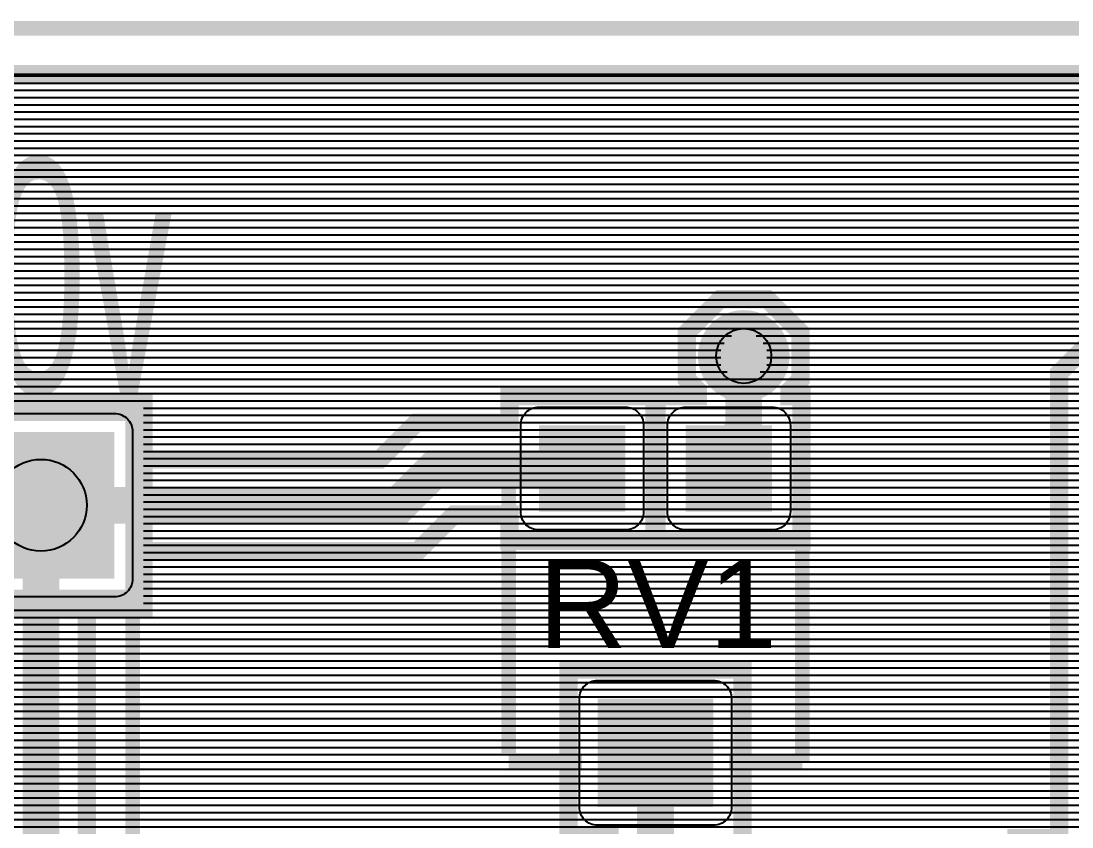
# Model space of a CAD drawing. Header units: inches. Extents: x -1.68 to 1.68, y -1.15 to 1.15.
# Drawn here: x -0.933 to -0.36, y 0.712 to 1.151 of the extents above; entities that cross this region are included whole.
import ezdxf

# ---------------------------------------------------------------- set-up
doc = ezdxf.new("R2010")
doc.units = ezdxf.units.IN
doc.layers.get('0').update_dxf_attribs({"linetype": 'CONTINUOUS'})

# ---------------------------------------------------------------- blocks, each defined once
blk = doc.blocks.new('RPAD')
blk.add_trace([(-0.5, -0.5), (-0.5, 0.5), (0.5, -0.5), (0.5, 0.5)])
blk = doc.blocks.new('EPAD')
at = {"const_width": 0.5}
blk.add_lwpolyline([(-0.25, 0, 1), (0.25, 0, 1)], format="xyb", close=True, dxfattribs=at)

msp = doc.modelspace()

# ---------------------------------------------------------------- linework, layer by layer
for points, const_width in [([(-1.6775, -1.1475), (1.6775, -1.1475), (1.6775, 1.1475), (-1.6775, 1.1475), (-1.6775, -1.1475)], 0.008), ([(-1.6775, -1.1475), (1.6775, -1.1475), (1.6775, 1.1475), (-1.6775, 1.1475), (-1.6775, -1.1475)], 0.008), ([(-1.6775, -1.1475), (1.6775, -1.1475), (1.6775, 1.1475), (-1.6775, 1.1475), (-1.6775, -1.1475)], 0.008), ([(1.6525, -1.1225), (-1.518807, -1.1225), (-1.4765, -1.080193), (-1.4765, -1.004807), (-1.529807, -0.9515), (-1.605193, -0.9515), (-1.6525, -0.998807), (-1.6525, 0.993807), (-1.615193, 0.9565), (-1.539807, 0.9565), (-1.4865, 1.009807), (-1.4865, 1.085193), (-1.523807, 1.1225), (1.513807, 1.1225)], 0.01), ([(1.6525, -1.1225), (-1.518807, -1.1225), (-1.4765, -1.080193), (-1.4765, -1.004807), (-1.529807, -0.9515), (-1.605193, -0.9515), (-1.6525, -0.998807), (-1.6525, 0.993807), (-1.615193, 0.9565), (-1.539807, 0.9565), (-1.4865, 1.009807), (-1.4865, 1.085193), (-1.523807, 1.1225), (1.513807, 1.1225)], 0.01), ([(-0.50839, 0.981718), (-0.50839, 0.956037), (-0.51439, 0.950037), (-0.51439, 0.947), (-0.508, 0.947), (-0.508, 0.868), (-0.587, 0.868), (-0.587, 0.947), (-0.564389, 0.947), (-0.564389, 0.950037), (-0.570389, 0.956037), (-0.570389, 0.981718), (-0.55223, 0.999878), (-0.526549, 0.999878), (-0.50839, 0.981718)], 0.01), ([(-0.544567, 0.956378), (-0.534212, 0.956378), (-0.52689, 0.9637), (-0.52689, 0.974056), (-0.534212, 0.981378), (-0.544567, 0.981378), (-0.55189, 0.974056), (-0.55189, 0.9637), (-0.544567, 0.956378)], 0.01), ([(-0.934602, -0.061371), (-0.935368, 0.0815), (-1.0785, 0.0815), (-1.0785, 0.1935), (-0.9475, 0.1935), (-0.9475, 0.230335), (-0.932855, 0.24498), (-0.6635, 0.24498), (-0.6635, 0.5385), (-0.5515, 0.5385), (-0.5515, 0.24498), (-0.390665, 0.24498), (-0.390665, 0.70598), (-0.367539, 0.70598), (-0.367539, 0.959548), (-0.352894, 0.974193), (1.195374, 0.974193)], 0.01), ([(-0.5475, 0.9075), (-0.53939, 0.931), (-0.53939, 0.968878)], 0.02), ([(-1.0785, 0.9435), (-0.8665, 0.9435), (-0.8665, 0.9125), (-0.737855, 0.9125), (-0.717855, 0.9325), (-0.667, 0.9325), (-0.667, 0.947), (-0.588, 0.947), (-0.588, 0.868)], 0.01), ([(-0.8665, 0.8315), (-1.0785, 0.8315), (-1.0785, 0.9435), (-0.8665, 0.9435), (-0.8665, 0.8315)], 0.01), ([(-1.4725, 0.0875), (-0.8725, 0.0875), (-0.8725, 0.9375), (-1.4725, 0.9375), (-1.4725, 0.0875)], 0.008), ([(-1.4725, 0.0875), (-0.8725, 0.0875), (-0.8725, 0.9375), (-1.4725, 0.9375), (-1.4725, 0.0875)], 0.008), ([(-1.4725, 0.0875), (-0.8725, 0.0875), (-0.8725, 0.9375), (-1.4725, 0.9375), (-1.4725, 0.0875)], 0.008), ([(-1.0725, 0.8375), (-0.8725, 0.8375), (-0.8725, 0.9375), (-1.0725, 0.9375), (-1.0725, 0.8375)], 0.008), ([(-1.0725, 0.8375), (-0.8725, 0.8375), (-0.8725, 0.9375), (-1.0725, 0.9375), (-1.0725, 0.8375)], 0.008), ([(-1.0725, 0.8375), (-0.8725, 0.8375), (-0.8725, 0.9375), (-1.0725, 0.9375), (-1.0725, 0.8375)], 0.008), ([(-0.6275, 0.9075), (-0.7075, 0.9075), (-0.7275, 0.8875), (-0.9225, 0.8875)], 0.02), ([(-0.6675, 0.9075), (-0.6675, 0.7525)], 0.008), ([(-0.6675, 0.9075), (-0.6675, 0.7525)], 0.008), ([(-0.6675, 0.9075), (-0.6675, 0.7525)], 0.008), ([(-0.5075, 0.9075), (-0.5075, 0.7475)], 0.008), ([(-0.5075, 0.9075), (-0.5075, 0.7475)], 0.008), ([(-0.5075, 0.9075), (-0.5075, 0.7475)], 0.008), ([(-0.8125, 0.1625), (-0.8125, 0.3775), (-0.9225, 0.3775), (-0.9225, 0.8875)], 0.02), ([(-0.588, 0.868), (-0.667, 0.868), (-0.667, 0.8825), (-0.697145, 0.8825), (-0.717145, 0.8625), (-0.8665, 0.8625), (-0.8665, 0.8315), (-0.8975, 0.8315), (-0.8975, 0.402499), (-0.802145, 0.402499), (-0.7875, 0.387855), (-0.7875, 0.181341), (-0.7815, 0.175341), (-0.7815, 0.149659), (-0.799659, 0.1315), (-0.825341, 0.1315), (-0.8435, 0.149659), (-0.8435, 0.175341), (-0.8375, 0.181341), (-0.8375, 0.352501), (-0.932855, 0.352501), (-0.9475, 0.367145)], 0.01), ([(0.4375, -0.280531), (-1.025098, -0.280531), (-1.034863, -0.290296), (-1.034863, -0.353075), (-0.903863, -0.353075), (-0.903863, -0.465074), (-1.415862, -0.465074), (-1.415862, -0.353075), (-1.384862, -0.353075), (-1.384862, -0.124704), (-1.203288, 0.05687), (-0.800757, 0.05687), (-0.737322, 0.064644), (-0.732777, 0.631828), (-0.718845, 0.646204), (-0.708843, 0.646598), (-0.6125, 0.650392), (-0.6125, 0.707), (-0.635, 0.707), (-0.635, 0.798), (-0.54, 0.798), (-0.54, 0.707)], 0.01), ([(-1.359862, -0.409075), (-1.359862, -0.135059), (-1.192933, 0.03187), (-0.799232, 0.03187), (-0.7125, 0.0425), (-0.707859, 0.621618), (-0.5875, 0.626358), (-0.5875, 0.7525)], 0.02), ([(-0.6675, 0.7475), (-0.6275, 0.7475)], 0.008), ([(-0.6675, 0.7475), (-0.6275, 0.7475)], 0.008), ([(-0.6675, 0.7475), (-0.6275, 0.7475)], 0.008), ([(-0.5475, 0.7475), (-0.5075, 0.7475)], 0.008), ([(-0.5475, 0.7475), (-0.5075, 0.7475)], 0.008), ([(-0.5475, 0.7475), (-0.5075, 0.7475)], 0.008)]:
    msp.add_lwpolyline(points, dxfattribs=dict(const_width=const_width))
for points in [[(-1.523807, 1.1225), (1.513807, 1.1225)], [(-1.523807, 1.1225), (1.513807, 1.1225)], [(-1.522902, 1.121594), (1.512902, 1.121594)], [(-1.522902, 1.121594), (1.512902, 1.121594)], [(-1.518965, 1.117657), (1.508965, 1.117657)], [(-1.518965, 1.117657), (1.508965, 1.117657)], [(-1.515028, 1.11372), (1.505028, 1.11372)], [(-1.515028, 1.11372), (1.505028, 1.11372)], [(-1.511091, 1.109783), (1.501091, 1.109783)], [(-1.511091, 1.109783), (1.501091, 1.109783)], [(-1.507154, 1.105846), (1.497154, 1.105846)], [(-1.507154, 1.105846), (1.497154, 1.105846)], [(-1.503217, 1.101909), (1.493217, 1.101909)], [(-1.503217, 1.101909), (1.493217, 1.101909)], [(-1.499279, 1.097972), (1.48928, 1.097972)], [(-1.499279, 1.097972), (1.48928, 1.097972)], [(-1.495342, 1.094035), (1.485343, 1.094035)], [(-1.495342, 1.094035), (1.485343, 1.094035)], [(-1.491405, 1.090098), (1.481405, 1.090098)], [(-1.491405, 1.090098), (1.481405, 1.090098)], [(-1.487468, 1.086161), (1.477468, 1.086161)], [(-1.487468, 1.086161), (-0.197988, 1.086161)], [(-1.4865, 1.082224), (1.4765, 1.082224)], [(-1.4865, 1.082224), (-0.197988, 1.082224)], [(-1.4865, 1.078287), (1.4765, 1.078287)], [(-1.4865, 1.078287), (-0.197988, 1.078287)], [(-1.4865, 1.07435), (1.4765, 1.07435)], [(-1.4865, 1.07435), (-0.197988, 1.07435)], [(-1.4865, 1.070413), (1.4765, 1.070413)], [(-1.4865, 1.070413), (-0.197988, 1.070413)], [(-1.4865, 1.066476), (1.4765, 1.066476)], [(-1.4865, 1.066476), (-0.197988, 1.066476)], [(-1.4865, 1.062539), (1.4765, 1.062539)], [(-1.4865, 1.062539), (-0.197988, 1.062539)], [(-1.4865, 1.058602), (1.4765, 1.058602)], [(-1.4865, 1.058602), (-0.197988, 1.058602)], [(-1.4865, 1.054665), (1.4765, 1.054665)], [(-1.4865, 1.054665), (-0.197988, 1.054665)], [(-1.4865, 1.050728), (1.4765, 1.050728)], [(-1.4865, 1.050728), (-0.197988, 1.050728)], [(-1.4865, 1.046791), (1.4765, 1.046791)], [(-1.4865, 1.046791), (-0.197988, 1.046791)], [(-1.4865, 1.042854), (1.4765, 1.042854)], [(-1.4865, 1.042854), (-0.197988, 1.042854)], [(-1.4865, 1.038917), (1.4765, 1.038917)], [(-1.4865, 1.038917), (-0.197988, 1.038917)], [(-1.4865, 1.03498), (1.4765, 1.03498)], [(-1.4865, 1.03498), (-0.197988, 1.03498)], [(-1.4865, 1.031043), (1.4765, 1.031043)], [(-1.4865, 1.031043), (-0.197988, 1.031043)], [(-1.4865, 1.027106), (1.4765, 1.027106)], [(-1.4865, 1.027106), (-0.197988, 1.027106)], [(-1.4865, 1.023169), (1.4765, 1.023169)], [(-1.4865, 1.023169), (-0.197988, 1.023169)], [(-1.4865, 1.019232), (1.4765, 1.019232)], [(-1.4865, 1.019232), (-0.197988, 1.019232)], [(-1.4865, 1.015295), (1.4765, 1.015295)], [(-1.4865, 1.015295), (-0.197988, 1.015295)], [(-1.4865, 1.011358), (1.4765, 1.011358)], [(-1.4865, 1.011358), (-0.197988, 1.011358)], [(-1.492823, 1.003484), (1.482823, 1.003484)], [(-1.492823, 1.003484), (-0.197988, 1.003484)], [(-1.488886, 1.007421), (1.478886, 1.007421)], [(-1.488886, 1.007421), (-0.197988, 1.007421)], [(-1.49676, 0.999547), (1.48676, 0.999547)], [(-1.49676, 0.999547), (-0.552561, 0.999547)], [(-0.526219, 0.999547), (-0.197988, 0.999547)], [(-1.504634, 0.991673), (1.494634, 0.991673)], [(-1.504634, 0.991673), (-0.560435, 0.991673)], [(-1.500697, 0.99561), (1.490697, 0.99561)], [(-1.500697, 0.99561), (-0.556498, 0.99561)], [(-0.522282, 0.99561), (-0.197988, 0.99561)], [(-0.518345, 0.991673), (-0.197988, 0.991673)], [(-1.508571, 0.987736), (1.498571, 0.987736)], [(-1.508571, 0.987736), (-0.564372, 0.987736)], [(-0.514408, 0.987736), (-0.197988, 0.987736)], [(-1.516445, 0.979862), (-0.546083, 0.979862)], [(-1.516445, 0.979862), (-0.570389, 0.979862)], [(-1.512508, 0.983799), (1.502508, 0.983799)], [(-1.512508, 0.983799), (-0.568309, 0.983799)], [(-0.532696, 0.979862), (1.506445, 0.979862)], [(-0.510471, 0.983799), (-0.197988, 0.983799)], [(-0.50839, 0.979862), (-0.197988, 0.979862)], [(-1.520382, 0.975925), (-0.55002, 0.975925)], [(-1.520382, 0.975925), (-0.570389, 0.975925)], [(-0.528759, 0.975925), (1.510382, 0.975925)], [(-0.50839, 0.975925), (-0.197988, 0.975925)], [(-1.524319, 0.971988), (-0.55189, 0.971988)], [(-1.524319, 0.971988), (-0.570389, 0.971988)], [(-0.52689, 0.971988), (-0.355098, 0.971988)], [(-0.50839, 0.971988), (-0.197988, 0.971988)], [(-1.532193, 0.964114), (-0.55189, 0.964114)], [(-1.532193, 0.964114), (-0.570389, 0.964114)], [(-1.528256, 0.968051), (-0.55189, 0.968051)], [(-1.528256, 0.968051), (-0.570389, 0.968051)], [(-0.52689, 0.968051), (-0.359035, 0.968051)], [(-0.52689, 0.964114), (-0.362972, 0.964114)], [(-0.50839, 0.968051), (-0.197988, 0.968051)], [(-0.50839, 0.964114), (-0.197988, 0.964114)], [(-1.53613, 0.960177), (-0.548367, 0.960177)], [(-1.53613, 0.960177), (-0.570389, 0.960177)], [(-0.530413, 0.960177), (-0.366909, 0.960177)], [(-0.50839, 0.960177), (-0.197988, 0.960177)], [(-1.6525, 0.95624), (-0.367539, 0.95624)], [(-1.6525, 0.95624), (-0.570389, 0.95624)], [(-1.6525, 0.952303), (-0.367539, 0.952303)], [(-1.6525, 0.952303), (-0.566655, 0.952303)], [(-0.512124, 0.952303), (-0.197988, 0.952303)], [(-0.50839, 0.95624), (-0.197988, 0.95624)], [(-1.6525, 0.948366), (-0.367539, 0.948366)], [(-1.6525, 0.948366), (-0.564389, 0.948366)], [(-0.51439, 0.948366), (-0.197988, 0.948366)], [(-1.6525, 0.944429), (-0.367539, 0.944429)], [(-1.6525, 0.944429), (-0.667, 0.944429)], [(-0.8665, 0.940492), (-0.367539, 0.940492)], [(-0.8665, 0.940492), (-0.667, 0.940492)], [(-0.588, 0.944429), (-0.587, 0.944429)], [(-0.588, 0.940492), (-0.587, 0.940492)], [(-0.508, 0.944429), (-0.197988, 0.944429)], [(-0.508, 0.940492), (-0.197988, 0.940492)], [(-0.9625, 0.9375), (-0.8825, 0.9375), (-0.881461, 0.93745), (-0.880455, 0.937301), (-0.879489, 0.937059), (-0.878565, 0.936728), (-0.877688, 0.936314), (-0.876864, 0.935819), (-0.876096, 0.93525), (-0.875391, 0.934609), (-0.87475, 0.933903), (-0.874181, 0.933136), (-0.873687, 0.932312), (-0.873272, 0.931435), (-0.872941, 0.930511), (-0.872699, 0.929545), (-0.87255, 0.928539), (-0.8725, 0.9275), (-0.8725, 0.8475), (-0.87255, 0.846461), (-0.872699, 0.845456), (-0.872941, 0.844489), (-0.873272, 0.843565), (-0.873687, 0.842688), (-0.874181, 0.841864), (-0.87475, 0.841097), (-0.875391, 0.840391), (-0.876096, 0.83975), (-0.876864, 0.839181), (-0.877688, 0.838686), (-0.878565, 0.838272), (-0.879489, 0.837941), (-0.880455, 0.837699), (-0.881461, 0.83755), (-0.8825, 0.8375), (-0.9625, 0.8375)], [(-0.8665, 0.936555), (-0.367539, 0.936555)], [(-0.8665, 0.936555), (-0.667, 0.936555)], [(-0.588, 0.936555), (-0.587, 0.936555)], [(-0.508, 0.936555), (-0.197988, 0.936555)], [(-0.8665, 0.932618), (-0.367539, 0.932618)], [(-0.8665, 0.932618), (-0.667, 0.932618)], [(-0.8665, 0.928681), (-0.367539, 0.928681)], [(-0.8665, 0.928681), (-0.721673, 0.928681)], [(-0.588, 0.932618), (-0.587, 0.932618)], [(-0.588, 0.928681), (-0.587, 0.928681)], [(-0.508, 0.932618), (-0.197988, 0.932618)], [(-0.508, 0.928681), (-0.197988, 0.928681)], [(-0.8665, 0.924744), (-0.367539, 0.924744)], [(-0.8665, 0.924744), (-0.72561, 0.924744)], [(-0.588, 0.924744), (-0.587, 0.924744)], [(-0.508, 0.924744), (-0.197988, 0.924744)], [(-0.8665, 0.920807), (-0.367539, 0.920807)], [(-0.8665, 0.920807), (-0.729547, 0.920807)], [(-0.8665, 0.91687), (-0.367539, 0.91687)], [(-0.8665, 0.91687), (-0.733484, 0.91687)], [(-0.588, 0.920807), (-0.587, 0.920807)], [(-0.588, 0.91687), (-0.587, 0.91687)], [(-0.508, 0.920807), (-0.197988, 0.920807)], [(-0.508, 0.91687), (-0.197988, 0.91687)], [(-0.8665, 0.912933), (-0.367539, 0.912933)], [(-0.8665, 0.912933), (-0.737421, 0.912933)], [(-0.588, 0.912933), (-0.587, 0.912933)], [(-0.508, 0.912933), (-0.197988, 0.912933)], [(-0.8665, 0.908996), (-0.367539, 0.908996)], [(-0.588, 0.908996), (-0.587, 0.908996)], [(-0.508, 0.908996), (-0.197988, 0.908996)], [(-0.8665, 0.905059), (-0.367539, 0.905059)], [(-0.8665, 0.901122), (-0.367539, 0.901122)], [(-0.588, 0.905059), (-0.587, 0.905059)], [(-0.588, 0.901122), (-0.587, 0.901122)], [(-0.508, 0.905059), (-0.197988, 0.905059)], [(-0.508, 0.901122), (0.454906, 0.901122)], [(-0.8665, 0.897185), (-0.367539, 0.897185)], [(-0.588, 0.897185), (-0.587, 0.897185)], [(-0.508, 0.897185), (0.454906, 0.897185)], [(-0.8665, 0.893248), (-0.367539, 0.893248)], [(-0.8665, 0.889311), (-0.367539, 0.889311)], [(-0.588, 0.893248), (-0.587, 0.893248)], [(-0.588, 0.889311), (-0.587, 0.889311)], [(-0.508, 0.893248), (0.454906, 0.893248)], [(-0.508, 0.889311), (0.454906, 0.889311)], [(-0.8665, 0.885374), (-0.367539, 0.885374)], [(-0.588, 0.885374), (-0.587, 0.885374)], [(-0.508, 0.885374), (0.454906, 0.885374)], [(-0.8665, 0.881437), (-0.367539, 0.881437)], [(-0.8665, 0.8775), (-0.367539, 0.8775)], [(-0.702146, 0.8775), (-0.667, 0.8775)], [(-0.698209, 0.881437), (-0.667, 0.881437)], [(-0.588, 0.881437), (-0.587, 0.881437)], [(-0.588, 0.8775), (-0.587, 0.8775)], [(-0.508, 0.881437), (0.473406, 0.881437)], [(-0.508, 0.8775), (0.473406, 0.8775)], [(-0.8665, 0.873563), (-0.367539, 0.873563)], [(-0.706083, 0.873563), (-0.667, 0.873563)], [(-0.588, 0.873563), (-0.587, 0.873563)], [(-0.508, 0.873563), (0.473406, 0.873563)], [(-0.8665, 0.869626), (-0.367539, 0.869626)], [(-0.8665, 0.865689), (-0.367539, 0.865689)], [(-0.713957, 0.865689), (0.473406, 0.865689)], [(-0.71002, 0.869626), (-0.667, 0.869626)], [(-0.588, 0.869626), (-0.587, 0.869626)], [(-0.508, 0.869626), (0.473406, 0.869626)], [(-0.8665, 0.861752), (-0.367539, 0.861752)], [(-0.8665, 0.861752), (0.473406, 0.861752)], [(-0.8665, 0.857815), (-0.367539, 0.857815)], [(-0.8665, 0.857815), (0.473406, 0.857815)], [(-0.8665, 0.853878), (-0.367539, 0.853878)], [(-0.8665, 0.853878), (0.473406, 0.853878)], [(-0.8665, 0.849941), (-0.367539, 0.849941)], [(-0.8665, 0.849941), (0.473406, 0.849941)], [(-0.8665, 0.846004), (-0.367539, 0.846004)], [(-0.8665, 0.846004), (0.473406, 0.846004)], [(-0.8665, 0.842067), (-0.367539, 0.842067)], [(-0.8665, 0.842067), (0.473406, 0.842067)], [(-0.8665, 0.83813), (-0.367539, 0.83813)], [(-0.8665, 0.83813), (0.473406, 0.83813)], [(-0.8665, 0.834193), (-0.367539, 0.834193)], [(-0.8665, 0.834193), (0.473406, 0.834193)], [(-1.6525, 0.830256), (-0.367539, 0.830256)], [(-1.6525, 0.826319), (-0.367539, 0.826319)], [(-0.8975, 0.830256), (0.473406, 0.830256)], [(-0.8975, 0.826319), (0.473406, 0.826319)], [(-1.6525, 0.822382), (-0.367539, 0.822382)], [(-0.8975, 0.822382), (0.473406, 0.822382)], [(-1.6525, 0.818445), (-0.367539, 0.818445)], [(-1.6525, 0.814508), (-0.367539, 0.814508)], [(-0.8975, 0.818445), (0.473406, 0.818445)], [(-0.8975, 0.814508), (0.473406, 0.814508)], [(-1.6525, 0.810571), (-0.367539, 0.810571)], [(-0.8975, 0.810571), (0.473406, 0.810571)], [(-1.6525, 0.806634), (-0.367539, 0.806634)], [(-1.6525, 0.802697), (-0.367539, 0.802697)], [(-0.8975, 0.806634), (0.473406, 0.806634)], [(-0.8975, 0.802697), (0.473406, 0.802697)], [(-1.6525, 0.79876), (-0.367539, 0.79876)], [(-0.8975, 0.79876), (0.454906, 0.79876)], [(-1.6525, 0.794823), (-0.367539, 0.794823)], [(-1.6525, 0.790886), (-0.367539, 0.790886)], [(-0.8975, 0.794823), (-0.635, 0.794823)], [(-0.8975, 0.790886), (-0.635, 0.790886)], [(-0.54, 0.794823), (0.454906, 0.794823)], [(-0.54, 0.790886), (0.454906, 0.790886)], [(-1.6525, 0.786949), (-0.367539, 0.786949)], [(-0.8975, 0.786949), (-0.635, 0.786949)], [(-0.54, 0.786949), (0.454906, 0.786949)], [(-1.6525, 0.783012), (-0.367539, 0.783012)], [(-0.8975, 0.783012), (-0.635, 0.783012)], [(-0.54, 0.783012), (0.454906, 0.783012)], [(-1.6525, 0.779075), (-0.367539, 0.779075)], [(-1.6525, 0.775138), (-0.367539, 0.775138)], [(-0.8975, 0.779075), (-0.635, 0.779075)], [(-0.8975, 0.775138), (-0.635, 0.775138)], [(-0.54, 0.779075), (0.454906, 0.779075)], [(-0.54, 0.775138), (0.454906, 0.775138)], [(-1.6525, 0.771201), (-0.367539, 0.771201)], [(-0.8975, 0.771201), (-0.635, 0.771201)], [(-0.54, 0.771201), (0.454906, 0.771201)], [(-1.6525, 0.767264), (-0.367539, 0.767264)], [(-1.6525, 0.763327), (-0.367539, 0.763327)], [(-0.8975, 0.767264), (-0.635, 0.767264)], [(-0.8975, 0.763327), (-0.635, 0.763327)], [(-0.54, 0.767264), (0.454906, 0.767264)], [(-0.54, 0.763327), (0.454906, 0.763327)], [(-1.6525, 0.75939), (-0.367539, 0.75939)], [(-0.8975, 0.75939), (-0.635, 0.75939)], [(-0.54, 0.75939), (0.454906, 0.75939)], [(-1.6525, 0.755453), (-0.367539, 0.755453)], [(-1.6525, 0.751516), (-0.367539, 0.751516)], [(-0.8975, 0.755453), (-0.635, 0.755453)], [(-0.8975, 0.751516), (-0.635, 0.751516)], [(-0.54, 0.755453), (0.454906, 0.755453)], [(-0.54, 0.751516), (0.454906, 0.751516)], [(-1.6525, 0.747579), (-0.367539, 0.747579)], [(-0.8975, 0.747579), (-0.635, 0.747579)], [(-0.54, 0.747579), (0.454906, 0.747579)], [(-1.6525, 0.743642), (-0.367539, 0.743642)], [(-1.6525, 0.739705), (-0.367539, 0.739705)], [(-0.8975, 0.743642), (-0.635, 0.743642)], [(-0.8975, 0.739705), (-0.635, 0.739705)], [(-0.54, 0.743642), (0.454906, 0.743642)], [(-0.54, 0.739705), (-0.202988, 0.739705)], [(-1.6525, 0.735768), (-0.367539, 0.735768)], [(-0.8975, 0.735768), (-0.635, 0.735768)], [(-0.54, 0.735768), (-0.202988, 0.735768)], [(-1.6525, 0.731831), (-0.367539, 0.731831)], [(-1.6525, 0.727894), (-0.367539, 0.727894)], [(-0.8975, 0.731831), (-0.635, 0.731831)], [(-0.8975, 0.727894), (-0.635, 0.727894)], [(-0.54, 0.731831), (-0.202988, 0.731831)], [(-0.54, 0.727894), (-0.202988, 0.727894)], [(-1.6525, 0.723957), (-0.367539, 0.723957)], [(-0.8975, 0.723957), (-0.635, 0.723957)], [(-0.54, 0.723957), (-0.202988, 0.723957)], [(-1.6525, 0.72002), (-0.367539, 0.72002)], [(-1.6525, 0.716083), (-0.367539, 0.716083)], [(-0.8975, 0.72002), (-0.635, 0.72002)], [(-0.8975, 0.716083), (-0.635, 0.716083)], [(-0.54, 0.72002), (-0.202988, 0.72002)], [(-0.54, 0.716083), (-0.202988, 0.716083)], [(-1.6525, 0.712146), (-0.367539, 0.712146)], [(-0.8975, 0.712146), (-0.635, 0.712146)], [(-0.54, 0.712146), (-0.202988, 0.712146)]]:
    msp.add_lwpolyline(points)
for points in [[(-0.604, 0.874), (-0.651, 0.874), (-0.652039, 0.87405), (-0.653044, 0.874199), (-0.654011, 0.874441), (-0.654935, 0.874772), (-0.655812, 0.875186), (-0.656636, 0.875681), (-0.657404, 0.87625), (-0.658109, 0.876891), (-0.65875, 0.877597), (-0.659319, 0.878364), (-0.659813, 0.879188), (-0.660228, 0.880065), (-0.660559, 0.880989), (-0.660801, 0.881956), (-0.66095, 0.882961), (-0.661, 0.884), (-0.661, 0.931), (-0.66095, 0.932039), (-0.660801, 0.933044), (-0.660559, 0.934011), (-0.660228, 0.934935), (-0.659813, 0.935812), (-0.659319, 0.936636), (-0.65875, 0.937403), (-0.658109, 0.938109), (-0.657404, 0.93875), (-0.656636, 0.939319), (-0.655812, 0.939814), (-0.654935, 0.940228), (-0.654011, 0.940559), (-0.653044, 0.940801), (-0.652039, 0.94095), (-0.651, 0.941), (-0.604, 0.941), (-0.602961, 0.94095), (-0.601956, 0.940801), (-0.600989, 0.940559), (-0.600065, 0.940228), (-0.599188, 0.939814), (-0.598364, 0.939319), (-0.597596, 0.93875), (-0.596891, 0.938109), (-0.59625, 0.937403), (-0.595681, 0.936636), (-0.595187, 0.935812), (-0.594772, 0.934935), (-0.594441, 0.934011), (-0.594199, 0.933044), (-0.59405, 0.932039), (-0.594, 0.931), (-0.594, 0.884), (-0.59405, 0.882961), (-0.594199, 0.881956), (-0.594441, 0.880989), (-0.594772, 0.880065), (-0.595187, 0.879188), (-0.595681, 0.878364), (-0.59625, 0.877597), (-0.596891, 0.876891), (-0.597596, 0.87625), (-0.598364, 0.875681), (-0.599188, 0.875186), (-0.600065, 0.874772), (-0.600989, 0.874441), (-0.601956, 0.874199), (-0.602961, 0.87405), (-0.604, 0.874)], [(-0.524, 0.874), (-0.571, 0.874), (-0.572039, 0.87405), (-0.573044, 0.874199), (-0.574011, 0.874441), (-0.574935, 0.874772), (-0.575812, 0.875186), (-0.576636, 0.875681), (-0.577404, 0.87625), (-0.578109, 0.876891), (-0.57875, 0.877597), (-0.579319, 0.878364), (-0.579813, 0.879188), (-0.580228, 0.880065), (-0.580559, 0.880989), (-0.580801, 0.881956), (-0.58095, 0.882961), (-0.581, 0.884), (-0.581, 0.931), (-0.58095, 0.932039), (-0.580801, 0.933044), (-0.580559, 0.934011), (-0.580228, 0.934935), (-0.579813, 0.935812), (-0.579319, 0.936636), (-0.57875, 0.937403), (-0.578109, 0.938109), (-0.577404, 0.93875), (-0.576636, 0.939319), (-0.575812, 0.939814), (-0.574935, 0.940228), (-0.574011, 0.940559), (-0.573044, 0.940801), (-0.572039, 0.94095), (-0.571, 0.941), (-0.524, 0.941), (-0.522961, 0.94095), (-0.521955, 0.940801), (-0.520989, 0.940559), (-0.520065, 0.940228), (-0.519188, 0.939814), (-0.518364, 0.939319), (-0.517596, 0.93875), (-0.516891, 0.938109), (-0.51625, 0.937403), (-0.515681, 0.936636), (-0.515187, 0.935812), (-0.514772, 0.934935), (-0.514441, 0.934011), (-0.514199, 0.933044), (-0.51405, 0.932039), (-0.514, 0.931), (-0.514, 0.884), (-0.51405, 0.882961), (-0.514199, 0.881956), (-0.514441, 0.880989), (-0.514772, 0.880065), (-0.515187, 0.879188), (-0.515681, 0.878364), (-0.51625, 0.877597), (-0.516891, 0.876891), (-0.517596, 0.87625), (-0.518364, 0.875681), (-0.519188, 0.875186), (-0.520065, 0.874772), (-0.520989, 0.874441), (-0.521955, 0.874199), (-0.522961, 0.87405), (-0.524, 0.874)], [(-0.556, 0.713), (-0.619, 0.713), (-0.620039, 0.71305), (-0.621045, 0.713199), (-0.622011, 0.713441), (-0.622935, 0.713772), (-0.623812, 0.714186), (-0.624636, 0.714681), (-0.625404, 0.71525), (-0.626109, 0.715891), (-0.62675, 0.716597), (-0.627319, 0.717364), (-0.627813, 0.718188), (-0.628228, 0.719065), (-0.628559, 0.719989), (-0.628801, 0.720955), (-0.62895, 0.721961), (-0.629, 0.723), (-0.629, 0.782), (-0.62895, 0.783039), (-0.628801, 0.784045), (-0.628559, 0.785011), (-0.628228, 0.785935), (-0.627813, 0.786812), (-0.627319, 0.787636), (-0.62675, 0.788403), (-0.626109, 0.789109), (-0.625404, 0.78975), (-0.624636, 0.790319), (-0.623812, 0.790814), (-0.622935, 0.791228), (-0.622011, 0.791559), (-0.621045, 0.791801), (-0.620039, 0.79195), (-0.619, 0.792), (-0.556, 0.792), (-0.554961, 0.79195), (-0.553955, 0.791801), (-0.552989, 0.791559), (-0.552065, 0.791228), (-0.551188, 0.790814), (-0.550364, 0.790319), (-0.549596, 0.78975), (-0.548891, 0.789109), (-0.54825, 0.788403), (-0.547681, 0.787636), (-0.547187, 0.786812), (-0.546772, 0.785935), (-0.546441, 0.785011), (-0.546199, 0.784045), (-0.54605, 0.783039), (-0.546, 0.782), (-0.546, 0.723), (-0.54605, 0.721961), (-0.546199, 0.720955), (-0.546441, 0.719989), (-0.546772, 0.719065), (-0.547187, 0.718188), (-0.547681, 0.717364), (-0.54825, 0.716597), (-0.548891, 0.715891), (-0.549596, 0.71525), (-0.550364, 0.714681), (-0.551188, 0.714186), (-0.552065, 0.713772), (-0.552989, 0.713441), (-0.553955, 0.713199), (-0.554961, 0.71305), (-0.556, 0.713)]]:
    msp.add_lwpolyline(points, close=True)
for centre, radius in [((-0.53939, 0.968878), 0.015), ((-0.9225, 0.8875), 0.025)]:
    msp.add_circle(centre, radius)

# ---------------------------------------------------------------- block references
for name, p, xscale, yscale in [('EPAD', (-0.53939, 0.968878), 0.05, 0.05), ('EPAD', (-0.53939, 0.968878), 0.03, 0.03), ('RPAD', (-0.9225, 0.8875), 0.08, 0.08)]:
    msp.add_blockref(name, p, dxfattribs=dict(xscale=xscale, yscale=yscale))
at = {"rotation": 180}
for p, xscale, yscale in [((-0.6275, 0.9075), 0.047, 0.047), ((-0.6275, 0.9075), 0.047, 0.047), ((-0.5475, 0.9075), 0.047, 0.047), ((-0.5475, 0.9075), 0.047, 0.047), ((-0.5875, 0.7525), 0.063, 0.059), ((-0.5875, 0.7525), 0.063, 0.059)]:
    msp.add_blockref('RPAD', p, dxfattribs=dict(at, xscale=xscale, yscale=yscale))

# ---------------------------------------------------------------- texts
for s, height, width, p in [('+5.0v', 0.128, 0.546875, (-1.0825, 0.9485)), ('+5.0v', 0.128, 0.546875, (-1.0825, 0.9485)), ('+5.0v', 0.128, 0.546875, (-1.0825, 0.9485)), ('RV1', 0.048, 1.041667, (-0.651319, 0.809736)), ('RV1', 0.048, 1.041667, (-0.651319, 0.809736)), ('RV1', 0.048, 1.041667, (-0.651319, 0.809736))]:
    msp.add_text(s, height=height, dxfattribs=dict(width=width)).set_placement(p)

doc.saveas('drawing.dxf')
